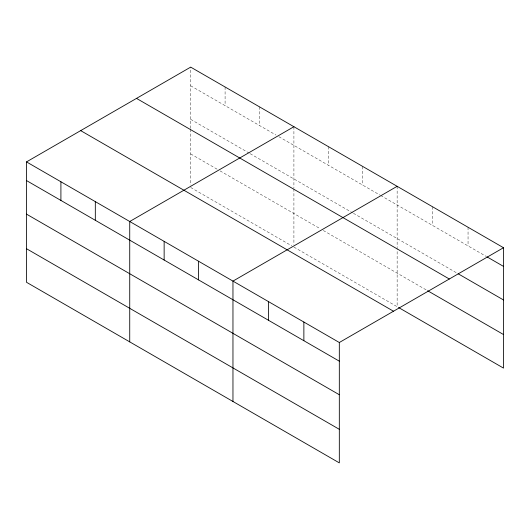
<?xml version="1.0" encoding="UTF-8"?>
<svg xmlns="http://www.w3.org/2000/svg" width="530" height="530" viewBox="0 0 530 530"><rect width="100%" height="100%" fill="white"/><g stroke="black" fill="none" stroke-linecap="round" stroke-linejoin="round"><path stroke-width="0.4" stroke-dasharray="2.65 1.99" d="M190.681 128.399L190.681 67.118M190.681 85.78L275.984 135.031M278.853 136.687L379.937 195.047M380.653 195.464L486.48 256.56M190.681 119.343L249.464 153.283M250.18 153.7L352.695 212.881M353.411 213.298L456.701 272.93M190.681 153.925L217.201 169.242M220.069 170.898L320.431 228.841M323.3 230.497L427.63 290.731M190.681 187.487L291.758 245.847M293.911 247.093L397.142 306.691L397.142 248.424M468.05 227.251L468.05 245.92M432.593 206.786L432.593 225.449M397.142 186.315L397.142 247.603M362.732 166.447L362.732 185.116M328.322 146.585L328.322 165.247M293.911 126.716L293.911 188.004M293.911 188.826L293.911 244.635M259.501 106.848L259.501 125.511M225.091 86.98L225.091 105.649M190.681 129.227L190.681 185.036"/><path stroke-width="0.79" d="M26.5 161.902L339.319 342.512L339.319 462.882L26.5 282.278L26.5 161.902L190.681 67.118L503.5 247.722L503.5 368.098L398.56 307.513M293.911 126.716L129.731 221.5L129.731 341.876M397.142 186.315L232.961 281.105L232.961 401.475M339.319 342.512L503.5 247.722M487.189 256.971L503.5 266.385M458.119 273.752L503.5 299.953M136.501 98.395L449.321 279.005M427.63 290.731L503.5 334.529M80.679 130.625L393.499 311.229M26.5 180.564L339.319 361.175M26.5 214.133L339.319 394.737M26.5 248.716L339.319 429.32M303.869 322.041L303.869 340.704M268.418 301.57L268.418 320.239M198.551 261.237L198.551 279.9M164.141 241.369L164.141 260.031M95.32 201.638L95.32 220.301M60.91 181.77L60.91 200.433"/></g></svg>
